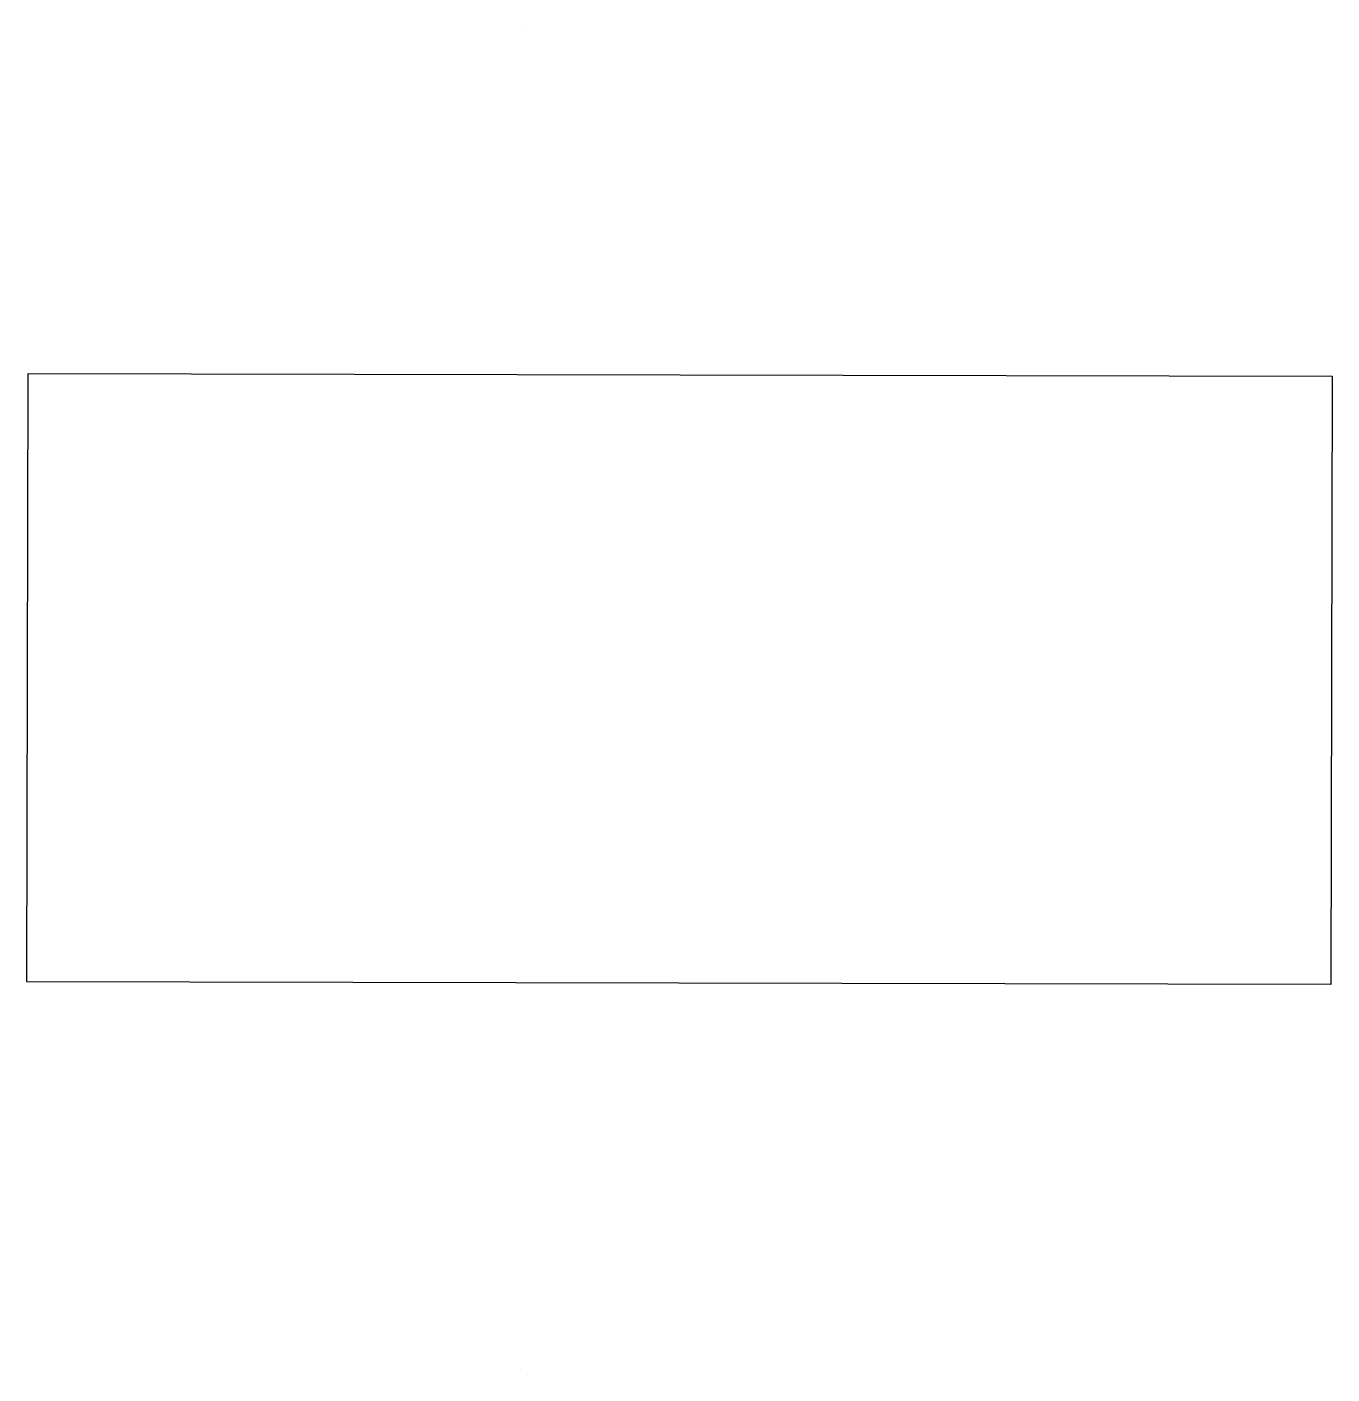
# Model space of a CAD drawing. Header units: millimetres. Extents: x 819.6 to 849.6, y 564 to 595.
import ezdxf

# ---------------------------------------------------------------- set-up
doc = ezdxf.new("R2010")
doc.units = ezdxf.units.MM
doc.layers.add('Layer_0', color=7, linetype='CONTINUOUS')

msp = doc.modelspace()

# ---------------------------------------------------------------- linework, layer by layer
at = {"layer": '', "color": 7, "linetype": 'Continuous'}
msp.add_lwpolyline([(849.63361, 586.99109), (849.60657, 572.99109), (819.60663, 573.04901), (819.63367, 587.04901), (849.63361, 586.99109)], close=True, dxfattribs=at)
at = {"layer": 'Layer_0', "color": 7, "linetype": 'Continuous'}
for centre, ratio in [((832.64905, 595.02393), 0.99999821), ((832.68231, 564.0238), 0.99999756)]:
    msp.add_ellipse(centre, major_axis=(-1.55, 0.00299), ratio=ratio, start_param=0, end_param=6.2831855, dxfattribs=at)

doc.saveas('drawing.dxf')
